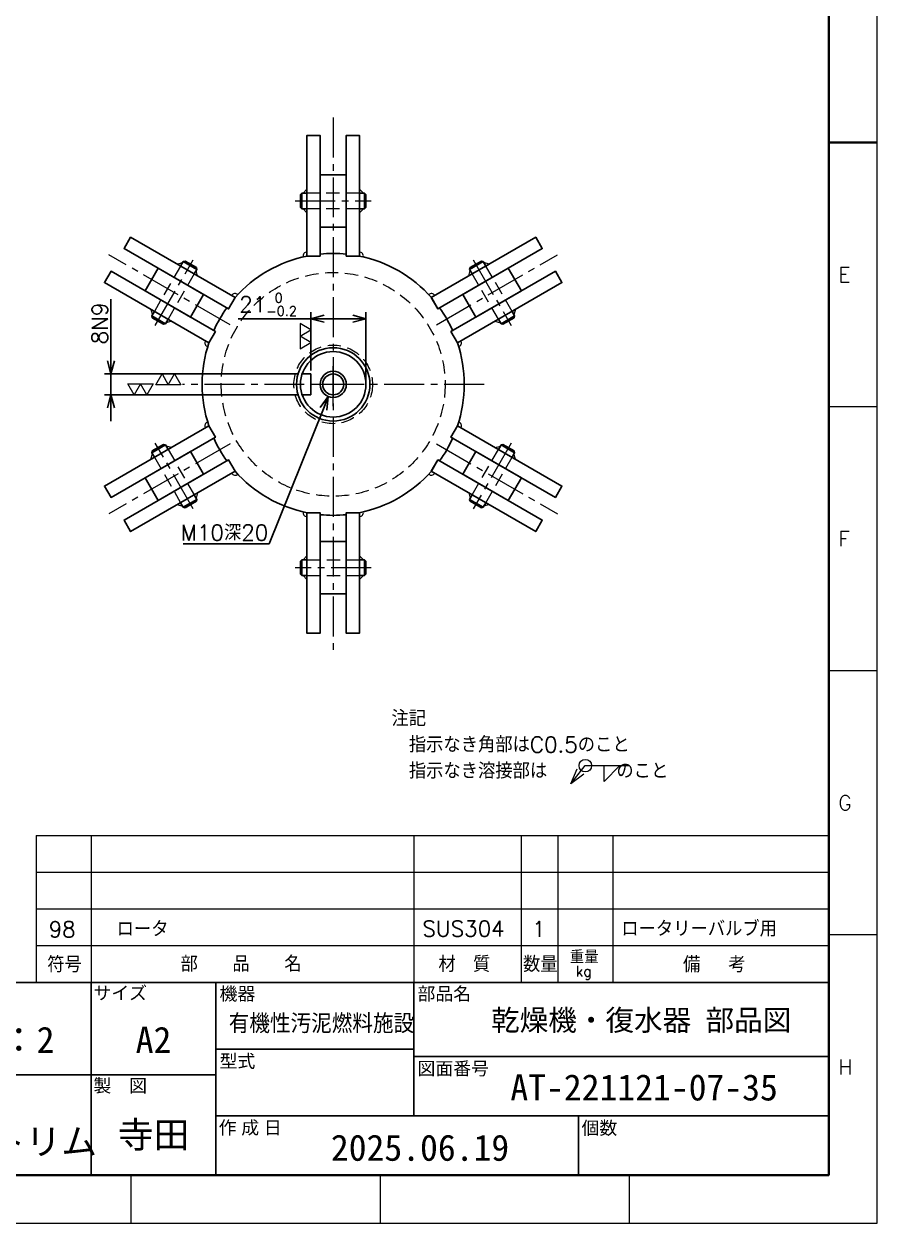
# Model space of a CAD drawing. Header units: millimetres. Extents: x 0 to 1176, y -11 to 828.
# Drawn here: x 850.6 to 1176, y 0 to 457.7 of the extents above; entities that cross this region are included whole.
import ezdxf
from ezdxf.enums import TextEntityAlignment as Align

# ---------------------------------------------------------------- set-up
doc = ezdxf.new("R2010")
doc.units = ezdxf.units.MM
doc.header["$LTSCALE"] = 0.8
doc.header["$PDMODE"] = 99
doc.header["$PDSIZE"] = 1
doc.linetypes.add('CENTER2', pattern=[28.575, 19.05, -3.175, 3.175, -3.175])
doc.linetypes.add('HIDDEN', pattern=[9.525, 6.35, -3.175])
for name, color, linetype, lineweight in [('04_HIDDEN', 2, 'HIDDEN', 13), ('05_CENTER', 4, 'CENTER2', 13), ('07_TEXT', 3, 'Continuous', 13), ('08_DIM', 3, 'Continuous', 13), ('90_FRAME', 5, 'Continuous', 35)]:
    doc.layers.add(name, color=color, linetype=linetype, lineweight=lineweight)
doc.layers.add('91_BLANK', color=5, linetype='Continuous', lineweight=0, plot=False)
doc.styles.add('KSS_TXT', font='txt.shx', dxfattribs={"bigfont": 'extfont2.shx'})
doc.styles.add('MS_G', font='MS Gothic.ttf')
doc.styles.get("Standard").update_dxf_attribs({"font": 'txt.shx', "bigfont": 'extfont2.shx'})
doc.styles.add('表題用', font='MS PGothic.ttf')
doc.dimstyles.new('KSS_DIM', dxfattribs={"dimscale": 2, "dimtxt": 3, "dimasz": 2.5, "dimexe": 1.25, "dimexo": 0.625, "dimtad": 1, "dimdsep": 46, "dimtxsty": 'KSS_TXT', "dimblk": 'OPEN30', "dimcen": 0, "dimazin": 2, "dimtfac": 0.75, "dimtmove": 0, "dimatfit": 3, "dimldrblk": 'OPEN30', "dimfxl": 1.25, "dimtolj": 1, "dimarcsym": 0})
doc.dimstyles.new('KSS_DIM$3', dxfattribs={"dimscale": 2, "dimtxt": 3, "dimasz": 2.5, "dimexe": 1.25, "dimexo": 0.625, "dimtad": 1, "dimtih": 1, "dimtoh": 1, "dimdsep": 46, "dimtxsty": 'KSS_TXT', "dimblk": 'OPEN30', "dimcen": 0, "dimazin": 2, "dimtfac": 0.75, "dimtofl": 0, "dimtmove": 0, "dimatfit": 3, "dimldrblk": 'OPEN30', "dimfxl": 1.25, "dimtolj": 1, "dimarcsym": 0})

# ---------------------------------------------------------------- blocks, each defined once
blk = doc.blocks.new('M10Tz_1_1_1_1')
at = {"color": 0}
for radius in [5, 4]:
    blk.add_circle((0, 0), radius, dxfattribs=at)
at = {"layer": '05_CENTER'}
for p, q in [((0, -8.34), (0, 8.34)), ((8.34, 0), (-8.34, 0))]:
    blk.add_line(p, q, dxfattribs=at)
blk = doc.blocks.new('Weld-line')
blk.add_line((0, 0), (1, 0))
blk = doc.blocks.new('Weld10-s5')
blk.add_circle((0, 0), 2)
blk = doc.blocks.new('Weld10-a1')
for p, q in [((5, 0), (0, 5)), ((0, 5), (0, 0)), ((0, 0), (5, 0))]:
    blk.add_line(p, q)
at = {"width": 0.9}
blk.add_attdef('S', text='', height=2.8, dxfattribs=at).set_placement((-2, 1), align=Align.RIGHT)
blk.add_attdef('L', (8, 1), '', height=2.8, dxfattribs=at)
blk = doc.blocks.new('_Open30')
at = {"color": 0, "linetype": 'ByBlock', "lineweight": -2}
for p, q in [((-1, 0.268), (0, 0)), ((0, 0), (-1, -0.268)), ((0, 0), (-1, 0))]:
    blk.add_line(p, q, dxfattribs=at)
blk = doc.blocks.new('*D144')
at = {"layer": '08_DIM', "color": 0, "lineweight": -2, "transparency": 16777216}
for p, q in [((883.8, 329.11), (883.8, 352.62)), ((955.48, 324.11), (881.3, 324.11)), ((883.8, 316.11), (883.8, 324.11)), ((955.48, 316.11), (881.3, 316.11)), ((883.8, 311.11), (883.8, 306.11))]:
    blk.add_line(p, q, dxfattribs=at)
at = {"layer": 'Defpoints', "color": 0, "transparency": 16777216}
for p in [(883.8, 324.11), (956.73, 324.11), (956.73, 316.11)]:
    blk.add_point(p, dxfattribs=at)
at = {"layer": '08_DIM', "color": 0, "lineweight": -2, "transparency": 16777216, "xscale": 5, "yscale": 5, "zscale": 5}
for p, rotation in [((883.8, 324.11), 270), ((883.8, 316.11), 90)]:
    blk.add_blockref('_Open30', p, dxfattribs=dict(at, rotation=rotation))
at = {"layer": '08_DIM', "color": 0, "transparency": 16777216, "insert": (879.55, 343.36), "char_height": 6, "attachment_point": 5, "rotation": 90, "style": 'KSS_TXT'}
blk.add_mtext('\\A1;8N9', dxfattribs=at)
blk = doc.blocks.new('*D145')
at = {"layer": '08_DIM', "color": 0, "lineweight": -2, "transparency": 16777216}
for p, q in [((960.08, 345.19), (932.38, 345.19)), ((960.08, 325.36), (960.08, 347.69)), ((976.08, 345.19), (965.08, 345.19)), ((981.08, 321.36), (981.08, 347.69))]:
    blk.add_line(p, q, dxfattribs=at)
at = {"layer": 'Defpoints', "color": 0, "transparency": 16777216}
for p in [(960.08, 345.19), (960.08, 324.11), (981.08, 320.11)]:
    blk.add_point(p, dxfattribs=at)
at = {"layer": '08_DIM', "color": 0, "lineweight": -2, "transparency": 16777216, "xscale": 5, "yscale": 5, "zscale": 5, "rotation": 180}
blk.add_blockref('_Open30', (960.08, 345.19), dxfattribs=at)
at = {"layer": '08_DIM', "color": 0, "lineweight": -2, "transparency": 16777216, "xscale": 5, "yscale": 5, "zscale": 5}
blk.add_blockref('_Open30', (981.08, 345.19), dxfattribs=at)
at = {"layer": '08_DIM', "color": 0, "transparency": 16777216, "insert": (943.73, 350.64), "char_height": 6, "attachment_point": 5, "style": 'KSS_TXT'}
blk.add_mtext('\\A1;21{\\H3.600000;\\S 0^ -0.2;}', dxfattribs=at)
blk = doc.blocks.new('*D146')
at = {"layer": '08_DIM', "color": 0, "lineweight": -2, "transparency": 16777216}
for p, q in [((944.09, 259.27), (964.84, 310.84)), ((911.39, 259.27), (944.09, 259.27))]:
    blk.add_line(p, q, dxfattribs=at)
at = {"layer": 'Defpoints', "color": 0, "transparency": 16777216}
for p in [(970.44, 324.75), (966.71, 315.47)]:
    blk.add_point(p, dxfattribs=at)
at = {"layer": '08_DIM', "color": 0, "lineweight": -2, "transparency": 16777216, "xscale": 5, "yscale": 5, "zscale": 5, "rotation": 68.07701874587879}
blk.add_blockref('_Open30', (966.71, 315.47), dxfattribs=at)
at = {"layer": '08_DIM', "color": 0, "transparency": 16777216, "insert": (927.11, 263.52), "char_height": 6, "attachment_point": 5, "style": 'KSS_TXT'}
blk.add_mtext('\\A1;M10深20', dxfattribs=at)
blk = doc.blocks.new('p1ba02')
for p, q in [((-1.5, 2.6), (1.5, 2.6)), ((0, 0), (-1.5, 2.6)), ((1.5, 2.6), (0, 0)), ((3, 0), (1.5, 2.6)), ((1.5, 2.6), (4.5, 2.6)), ((4.5, 2.6), (3, 0))]:
    blk.add_line(p, q)
blk = doc.blocks.new('Jis_w20130906110600')
blk.add_blockref('Weld10-s5', (0, 0))
at = {"xscale": -1, "rotation": 180}
blk.add_blockref('Weld10-a1', (6, 0), dxfattribs=at)
at = {"layer": '08_DIM', "xscale": 14, "yscale": 14, "zscale": 14}
blk.add_blockref('Weld-line', (0, 0), dxfattribs=at)
at = {"style": 'KSS_TXT', "flags": 1}
blk.add_attdef('JISINFO', (0, 0), '', height=3, dxfattribs=at)
at = {"layer": '08_DIM'}
blk.add_leader([(-4.63, -5.77), (0, 0)], dimstyle='KSS_DIM', dxfattribs=at)

msp = doc.modelspace()

# ---------------------------------------------------------------- linework, layer by layer
at = {"color": 0}
for p, q in [((956.075, 392.613), (956.575, 393.113)), ((956.075, 392.613), (956.075, 387.613)), ((956.575, 393.113), (956.575, 387.113)), ((958.575, 393.113), (956.575, 393.113)), ((978.575, 393.113), (980.575, 393.113)), ((981.075, 392.613), (980.575, 393.113)), ((980.575, 393.113), (980.575, 387.113)), ((981.075, 392.613), (981.075, 387.613)), ((956.575, 387.113), (956.075, 387.613)), ((956.575, 387.113), (958.575, 387.113)), ((980.575, 387.113), (978.575, 387.113)), ((980.575, 387.113), (981.075, 387.613)), ((910.355, 365.273), (911.355, 367.005)), ((912.038, 367.188), (911.355, 367.005)), ((911.355, 367.005), (916.551, 364.005)), ((912.038, 367.188), (916.368, 364.688)), ((963.575, 369.113), (958.625, 369.113)), ((963.575, 369.862), (963.575, 369.113)), ((973.575, 369.862), (973.575, 369.113)), ((973.575, 369.113), (978.525, 369.113)), ((1025.795, 367.005), (1020.599, 364.005)), ((1025.112, 367.188), (1020.782, 364.688)), ((1025.112, 367.188), (1025.795, 367.005)), ((1026.795, 365.273), (1025.795, 367.005)), ((916.551, 364.005), (915.551, 362.273)), ((916.551, 364.005), (916.368, 364.688)), ((1020.599, 364.005), (1020.782, 364.688)), ((1020.599, 364.005), (1021.599, 362.273)), ((928.64, 348.942), (931.115, 353.23)), ((1008.51, 348.942), (1006.035, 353.23)), ((900.355, 347.953), (899.355, 346.22)), ((927.991, 349.317), (928.64, 348.942)), ((1009.159, 349.317), (1008.51, 348.942)), ((1036.795, 347.953), (1037.795, 346.22)), ((899.538, 345.537), (899.355, 346.22)), ((899.355, 346.22), (904.551, 343.22)), ((899.538, 345.537), (903.868, 343.037)), ((904.551, 343.22), (905.551, 344.953)), ((1032.599, 343.22), (1031.599, 344.953)), ((1037.795, 346.22), (1032.599, 343.22)), ((1037.612, 345.537), (1033.282, 343.037)), ((1037.612, 345.537), (1037.795, 346.22)), ((904.551, 343.22), (903.868, 343.037)), ((923.64, 340.283), (921.165, 335.996)), ((922.991, 340.658), (923.64, 340.283)), ((1014.159, 340.658), (1013.51, 340.283)), ((1013.51, 340.283), (1015.985, 335.996)), ((1032.599, 343.22), (1033.282, 343.037)), ((960.075, 324.113), (956.732, 324.113)), ((960.075, 316.113), (960.075, 324.113)), ((956.732, 316.113), (960.075, 316.113)), ((923.64, 299.942), (921.165, 304.23)), ((1013.51, 299.942), (1015.985, 304.23)), ((922.991, 299.568), (923.64, 299.942)), ((1014.159, 299.568), (1013.51, 299.942)), ((899.355, 294.005), (904.551, 297.005)), ((899.538, 294.688), (899.355, 294.005)), ((900.355, 292.273), (899.355, 294.005)), ((899.538, 294.688), (903.868, 297.188)), ((904.551, 297.005), (903.868, 297.188)), ((904.551, 297.005), (905.551, 295.273)), ((1032.599, 297.005), (1031.599, 295.273)), ((1032.599, 297.005), (1033.282, 297.188)), ((1037.795, 294.005), (1032.599, 297.005)), ((1037.612, 294.688), (1033.282, 297.188)), ((1036.795, 292.273), (1037.795, 294.005)), ((1037.612, 294.688), (1037.795, 294.005)), ((927.991, 290.908), (928.64, 291.283)), ((928.64, 291.283), (931.115, 286.996)), ((1008.51, 291.283), (1006.035, 286.996)), ((1009.159, 290.908), (1008.51, 291.283)), ((910.355, 274.953), (911.355, 273.22)), ((911.355, 273.22), (916.551, 276.22)), ((912.038, 273.037), (916.368, 275.537)), ((916.551, 276.22), (915.551, 277.953)), ((916.551, 276.22), (916.368, 275.537)), ((1020.599, 276.22), (1021.599, 277.953)), ((1025.795, 273.22), (1020.599, 276.22)), ((1020.599, 276.22), (1020.782, 275.537)), ((1025.112, 273.037), (1020.782, 275.537)), ((1026.795, 274.953), (1025.795, 273.22)), ((912.038, 273.037), (911.355, 273.22)), ((963.575, 271.113), (958.625, 271.113)), ((963.575, 270.363), (963.575, 271.113)), ((973.575, 270.363), (973.575, 271.113)), ((973.575, 271.113), (978.525, 271.113)), ((1025.112, 273.037), (1025.795, 273.22)), ((956.575, 253.113), (956.075, 252.613)), ((956.075, 247.613), (956.075, 252.613)), ((956.575, 247.113), (956.575, 253.113)), ((956.575, 253.113), (958.575, 253.113)), ((980.575, 253.113), (978.575, 253.113)), ((980.575, 247.113), (980.575, 253.113)), ((980.575, 253.113), (981.075, 252.613)), ((981.075, 247.613), (981.075, 252.613)), ((956.075, 247.613), (956.575, 247.113)), ((981.075, 247.613), (980.575, 247.113)), ((958.575, 247.113), (956.575, 247.113)), ((978.575, 247.113), (980.575, 247.113))]:
    msp.add_line(p, q, dxfattribs=at)
for points in [[(958.575, 369.113), (963.575, 369.113), (963.575, 415.113), (958.575, 415.113)], [(978.575, 369.113), (973.575, 369.113), (973.575, 415.113), (978.575, 415.113)], [(973.575, 380.113), (973.575, 400.113), (963.575, 400.113), (963.575, 380.113)], [(931.14, 353.273), (928.64, 348.942), (888.803, 371.943), (891.303, 376.273)], [(1006.01, 353.273), (1008.51, 348.942), (1048.347, 371.943), (1045.847, 376.273)], [(921.14, 335.953), (923.64, 340.283), (883.803, 363.283), (881.303, 358.952)], [(919.113, 354.443), (901.793, 364.443), (896.793, 355.782), (914.113, 345.782)], [(1016.01, 335.953), (1013.51, 340.283), (1053.347, 363.283), (1055.847, 358.952)], [(1023.036, 345.783), (1040.357, 355.783), (1035.357, 364.443), (1018.036, 354.443)], [(921.14, 304.273), (923.64, 299.942), (883.803, 276.943), (881.303, 281.273)], [(1016.01, 304.273), (1013.51, 299.942), (1053.347, 276.943), (1055.847, 281.273)], [(914.114, 294.443), (896.793, 284.443), (901.793, 275.782), (919.114, 285.782)], [(1018.037, 285.783), (1035.357, 275.783), (1040.357, 284.443), (1023.037, 294.443)], [(931.14, 286.953), (928.64, 291.283), (888.803, 268.283), (891.303, 263.952)], [(1006.01, 286.953), (1008.51, 291.283), (1048.347, 268.283), (1045.847, 263.952)], [(958.575, 271.113), (963.575, 271.113), (963.575, 225.113), (958.575, 225.113)], [(978.575, 271.113), (973.575, 271.113), (973.575, 225.113), (978.575, 225.113)], [(963.575, 260.113), (963.575, 240.113), (973.575, 240.113), (973.575, 260.113)]]:
    msp.add_lwpolyline(points, close=True, dxfattribs=at)
for radius in [14, 12.5]:
    msp.add_circle((968.575, 320.113), radius, dxfattribs=at)
for start, end in [(101.47834, 138.52166), (84.26126, 95.73874), (41.47834, 78.52166), (144.26126, 155.73874), (24.26126, 35.73874), (161.47834, 198.52166), (341.47834, 18.52166), (204.26126, 215.73874), (324.26126, 335.73874), (221.47834, 258.52166), (281.47834, 318.52166), (264.26126, 275.73874)]:
    msp.add_arc((968.575, 320.113), 50, start, end, dxfattribs=at)
at = {"layer": '04_HIDDEN'}
for p, q in [((978.575, 393.113), (958.575, 393.113)), ((978.575, 387.113), (958.575, 387.113)), ((910.355, 365.273), (900.355, 347.953)), ((915.551, 362.273), (905.551, 344.953)), ((1031.599, 344.953), (1021.599, 362.273)), ((1036.795, 347.953), (1026.795, 365.273)), ((905.551, 295.273), (915.551, 277.953)), ((1021.599, 277.953), (1031.599, 295.273)), ((900.355, 292.273), (910.355, 274.953)), ((1026.795, 274.953), (1036.795, 292.273)), ((958.575, 253.113), (978.575, 253.113)), ((958.575, 247.113), (978.575, 247.113))]:
    msp.add_line(p, q, dxfattribs=at)
for radius in [42.7, 15]:
    msp.add_circle((968.575, 320.113), radius, dxfattribs=at)
at = {"layer": '05_CENTER'}
for p, q in [((968.575, 422.001), (968.575, 218.224)), ((954.068, 390.113), (983.082, 390.113)), ((929.21, 342.84), (883.019, 369.508)), ((900.7, 342.549), (915.207, 367.676)), ((1007.94, 342.84), (1054.131, 369.508)), ((1021.943, 367.676), (1036.45, 342.549)), ((1026.132, 320.113), (911.018, 320.113)), ((915.207, 272.549), (900.7, 297.676)), ((1036.45, 297.676), (1021.943, 272.549)), ((929.21, 297.386), (883.019, 270.717)), ((1007.94, 297.386), (1054.131, 270.717)), ((983.082, 250.113), (954.068, 250.113))]:
    msp.add_line(p, q, dxfattribs=at)
at = {"layer": '08_DIM'}
for points in [[(958.575, 393.113), (958.575, 394.613), (958.575, 394.613), (957.075, 393.113)], [(978.575, 393.113), (978.575, 394.613), (978.575, 394.613), (980.075, 393.113)], [(958.575, 387.113), (958.575, 385.613), (958.575, 385.613), (957.075, 387.113)], [(978.575, 387.113), (978.575, 385.613), (978.575, 385.613), (980.075, 387.113)], [(910.355, 365.273), (909.056, 366.023), (909.056, 366.023), (911.105, 366.572)], [(1026.795, 365.273), (1028.094, 366.023), (1028.094, 366.023), (1026.045, 366.572)], [(915.551, 362.273), (916.85, 361.523), (916.85, 361.523), (916.301, 363.572)], [(1021.599, 362.273), (1020.3, 361.523), (1020.3, 361.523), (1020.849, 363.572)], [(900.355, 347.953), (899.056, 348.703), (899.056, 348.703), (899.605, 346.654)], [(1036.795, 347.953), (1038.094, 348.703), (1038.094, 348.703), (1037.545, 346.654)], [(905.551, 344.953), (906.85, 344.203), (906.85, 344.203), (904.801, 343.654)], [(1031.599, 344.953), (1030.3, 344.203), (1030.3, 344.203), (1032.349, 343.654)], [(900.355, 292.273), (899.056, 291.523), (899.056, 291.523), (899.605, 293.572)], [(905.551, 295.273), (906.85, 296.023), (906.85, 296.023), (904.801, 296.572)], [(1031.599, 295.273), (1030.3, 296.023), (1030.3, 296.023), (1032.349, 296.572)], [(1036.795, 292.273), (1038.094, 291.523), (1038.094, 291.523), (1037.545, 293.572)], [(910.355, 274.953), (909.056, 274.203), (909.056, 274.203), (911.105, 273.654)], [(915.551, 277.953), (916.85, 278.703), (916.85, 278.703), (916.301, 276.654)], [(1021.599, 277.953), (1020.3, 278.703), (1020.3, 278.703), (1020.849, 276.654)], [(1026.795, 274.953), (1028.094, 274.203), (1028.094, 274.203), (1026.045, 273.654)], [(958.575, 253.113), (958.575, 254.613), (958.575, 254.613), (957.075, 253.113)], [(978.575, 253.113), (978.575, 254.613), (978.575, 254.613), (980.075, 253.113)], [(958.575, 247.113), (958.575, 245.613), (958.575, 245.613), (957.075, 247.113)], [(978.575, 247.113), (978.575, 245.613), (978.575, 245.613), (980.075, 247.113)]]:
    msp.add_lwpolyline(points, close=True, dxfattribs=at)
for centre, start, end in [((958.575, 369.113), 90.00048, 192.77251), ((978.575, 369.113), 347.22749, 89.99952), ((931.14, 353.273), 47.22749, 149.99952), ((1006.01, 353.273), 30.00048, 132.77251), ((921.14, 335.953), 150.00048, 252.77251), ((1016.01, 335.953), 287.22749, 29.99952), ((921.14, 304.273), 107.22749, 209.99952), ((1016.01, 304.273), 330.00048, 72.77251), ((931.14, 286.953), 210.00048, 312.77251), ((1006.01, 286.953), 227.22749, 329.99952), ((958.575, 271.113), 167.22749, 269.99952), ((978.575, 271.113), 270.00048, 12.77251)]:
    msp.add_arc(centre, 1.5, start, end, dxfattribs=at)
at = {"layer": '90_FRAME'}
msp.add_line((1176.045, 412.412), (1157.639, 412.412), dxfattribs=at)
at = {"layer": '90_FRAME', "color": 4, "lineweight": 13}
for p, q in [((1176.045, 311.596), (1157.639, 311.596)), ((1176.045, 210.78), (1157.639, 210.78)), ((855.196, 147.867), (855.196, 91.867)), ((855.196, 147.867), (1157.639, 147.867)), ((876.196, 147.867), (876.196, 91.867)), ((999.377, 147.867), (999.377, 91.867)), ((1040.266, 147.867), (1040.266, 91.867)), ((1054.266, 147.867), (1054.266, 91.867)), ((1075.266, 147.867), (1075.266, 91.867)), ((855.196, 133.867), (1157.639, 133.867)), ((855.196, 119.867), (1157.639, 119.867)), ((1176.045, 109.964), (1157.639, 109.964)), ((855.196, 105.867), (1157.639, 105.867)), ((891.537, 0), (891.537, 18.324)), ((986.582, 0), (986.582, 18.324)), ((1081.627, 0), (1081.627, 18.324))]:
    msp.add_line(p, q, dxfattribs=at)
at = {"layer": '90_FRAME', "color": 0, "lineweight": 25}
for p, q in [((876.196, 18.324), (876.196, 91.867)), ((923.854, 18.324), (923.854, 91.867)), ((999.377, 91.867), (999.377, 40.952)), ((923.854, 66.409), (999.377, 66.409)), ((999.377, 63.581), (1157.639, 63.581)), ((923.854, 56.509), (761.639, 56.509)), ((923.854, 40.952), (1157.639, 40.952)), ((1062.125, 40.952), (1062.125, 18.324))]:
    msp.add_line(p, q, dxfattribs=at)
at = {"layer": '90_FRAME'}
msp.add_lwpolyline([(55.161, 18.324), (1157.639, 18.324), (1157.639, 806.5), (55.161, 806.5)], close=True, dxfattribs=at)
at = {"layer": '90_FRAME', "color": 0, "lineweight": 25}
msp.add_lwpolyline([(761.639, 18.324), (1157.639, 18.324), (1157.639, 91.867), (761.639, 91.867)], close=True, dxfattribs=at)
at = {"layer": '91_BLANK'}
msp.add_lwpolyline([(0, 0), (1176.045, 0), (1176.045, 827.746), (0, 827.746)], close=True, dxfattribs=at)

# ---------------------------------------------------------------- block references
msp.add_blockref('M10Tz_1_1_1_1', (968.575, 320.113))
at = {"layer": '08_DIM', "yscale": 1.6, "zscale": 1.6}
for p, xscale, rotation in [((960.075, 340.914), -1.6, 90), ((908.062, 324.113), 1.6, 180)]:
    msp.add_blockref('p1ba02', p, dxfattribs=dict(at, xscale=xscale, rotation=rotation))
at = {"layer": '08_DIM'}
for name, p, xscale, yscale, zscale in [('p1ba02', (892.649, 316.113), 1.6, 1.6, 1.6), ('Jis_w20130906110600', (1064.76, 174.581), 1.199999999999999, 1.199999999999999, 1.199999999999999)]:
    msp.add_blockref(name, p, dxfattribs=dict(at, xscale=xscale, yscale=yscale, zscale=zscale))

# ---------------------------------------------------------------- texts
at = {"layer": '07_TEXT', "ltscale": 2, "insert": (990.823, 195.624), "char_height": 6, "attachment_point": 1}
msp.add_mtext_dynamic_manual_height_columns('注記\\P\u3000指示なき角部はC0.5のこと\\P\u3000指示なき溶接部は\u3000\u3000\u3000\u3000のこと\\P', width=141.14499, gutter_width=15, heights=[0], dxfattribs=at)
at = {"layer": '90_FRAME', "color": 0, "lineweight": 13, "style": 'KSS_TXT'}
for s, p in [('E', (1161.298, 362.004)), ('F', (1161.298, 261.188)), ('G', (1161.298, 160.372)), ('H', (1161.298, 59.556))]:
    msp.add_text(s, height=5.68, dxfattribs=at).set_placement(p, align=Align.MIDDLE_LEFT)
at = {"layer": '90_FRAME', "color": 3, "lineweight": 13}
for s, p in [('98', (865.181, 112.111)), ('1', (1046.994, 112.212))]:
    msp.add_text(s, height=6, dxfattribs=at).set_placement(p, align=Align.MIDDLE_CENTER)
for s, height, p in [('ロータ', 6, (885.95, 109.266)), ('SUS304', 6, (1002.6, 109.345)), ('ロータリーバルブ用', 6, (1078.488, 109.345)), ('符号', 6, (859.472, 95.679)), ('部\u3000\u3000品\u3000\u3000名', 6, (910.337, 95.897)), ('材\u3000質', 6, (1008.714, 95.825)), ('数量', 6, (1041.001, 95.78)), ('重量', 5, (1058.839, 99.052)), ('備  考', 6, (1102.026, 95.679)), ('kg', 4, (1061.049, 94.16))]:
    msp.add_text(s, height=height, dxfattribs=at).set_placement(p)
at = {"layer": '90_FRAME', "color": 0, "style": '表題用'}
for s, p in [('サイズ', (877.093, 87.811)), ('機器', (925.213, 87.521)), ('部品名', (1000.737, 87.521)), ('型式', (925.213, 61.814)), ('図面番号', (1000.737, 58.985)), ('製\u3000図', (877.093, 52.454)), ('作 成 日', (924.868, 36.416)), ('個数', (1063.312, 36.278))]:
    msp.add_text(s, height=5, dxfattribs=at).set_placement(p, align=Align.MIDDLE_LEFT)
at = {"layer": '90_FRAME', "color": 0, "style": 'MS_G'}
msp.add_text('乾燥機・復水器 部品図', height=8, dxfattribs=at).set_placement((1086.069, 73.445), align=Align.CENTER)
at = {"layer": '90_FRAME', "color": 0, "style": 'MS_G', "width": 0.9}
msp.add_text('有機性汚泥燃料施設', height=6.4, dxfattribs=at).set_placement((928.735, 73.158))
at = {"layer": '90_FRAME', "color": 0, "style": 'MS_G'}
msp.add_text('A2', height=10, dxfattribs=at).set_placement((900.025, 69.945), align=Align.MIDDLE)
for s, p in [('AT-221121-07-35', (1036.167, 46.773)), ('2025.06.19', (967.689, 23.755))]:
    msp.add_text(s, height=10, dxfattribs=at).set_placement(p)
at = {"layer": '90_FRAME', "color": 4, "style": 'MS_G'}
msp.add_text('アクアトリム', height=10, dxfattribs=at).set_placement((796.63, 26.106))
at = {"layer": '90_FRAME', "color": 0, "style": 'MS_G'}
for tag, p in [('1：2', (848.618, 69.945)), ('寺田', (900.025, 33.881))]:
    msp.add_attdef(tag, text='', height=10, dxfattribs=at).set_placement(p, align=Align.MIDDLE)

# ---------------------------------------------------------------- dimensions: what is measured, and where the dimension line sits
at = {"layer": '08_DIM'}
dim = msp.add_linear_dim(base=(960.075, 345.191), p1=(981.075, 320.113), p2=(960.075, 324.113), angle=180, dimstyle='KSS_DIM', override={"dimtol": 1, "dimlim": 0, "dimtm": 0.2, "dimtfac": 0.6}, dxfattribs=at)
dim.commit()
dim.dimension.update_dxf_attribs({"geometry": '*D145', "text_midpoint": (943.725, 350.641)})
dim = msp.add_linear_dim(base=(883.803, 324.113), p1=(956.732, 316.113), p2=(956.732, 324.113), angle=270, text='<>N9', dimstyle='KSS_DIM', dxfattribs=at)
dim.commit()
dim.dimension.update_dxf_attribs({"geometry": '*D144', "text_midpoint": (879.553, 343.364)})
dim = msp.add_diameter_dim_2p(p1=(970.442, 324.751), p2=(966.708, 315.474), text='M<>深20', dimstyle='KSS_DIM$3', override={"dimpost": '<>'}, dxfattribs=at)
dim.commit()
dim.dimension.update_dxf_attribs({"geometry": '*D146', "text_midpoint": (927.112, 259.266), "dimtype": 163})

doc.saveas('drawing.dxf')
